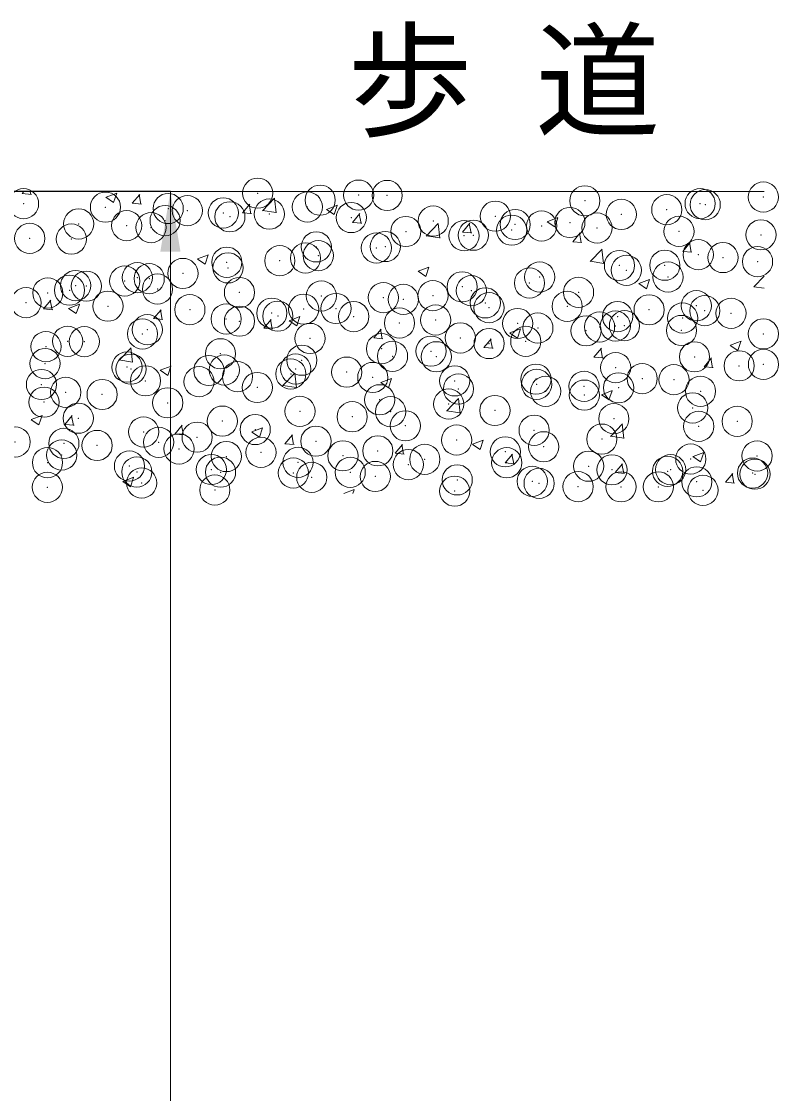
# Model space of a CAD drawing. Units: millimetres at full size, sheet at 1:20; details may follow other scales. Extents: x 77366 to 95666, y -7115 to 5664.
# Drawn here: x 80149.2 to 80399.8, y -2793.6 to -2438.6 of the extents above; entities that cross this region are included whole.
import ezdxf
from ezdxf.enums import TextEntityAlignment as Align

# ---------------------------------------------------------------- set-up
doc = ezdxf.new("R2010")
doc.units = ezdxf.units.MM
doc.header["$LTSCALE"] = 20
doc.header["$PDMODE"] = 32
doc.header["$PDSIZE"] = 10
for name, color, linetype, lineweight in [('ハッチング', 7, 'Continuous', 5), ('基礎', 7, 'Continuous', 5), ('寸法線', 7, 'Continuous', 13)]:
    doc.layers.add(name, color=color, linetype=linetype, lineweight=lineweight)
doc.layers.add('文字', color=7, linetype='Continuous')
doc.styles.add('ＭＳ ゴシック', font='')
doc.styles.get('ＭＳ ゴシック').set_extended_font_data('MS Gothic')

# ---------------------------------------------------------------- blocks, each defined once
blk = doc.blocks.new('filled_arrow')
at = {"color": 0, "linetype": 'Continuous', "lineweight": -2}
blk.add_solid([(7.5, 1.25), (0, 0), (7.5, -1.25)], dxfattribs=at)

msp = doc.modelspace()

# ---------------------------------------------------------------- linework, layer by layer
at = {"layer": 'ハッチング'}
for p, q in [((80149.43, -2495.6), (80150.01, -2494.91)), ((80152.25, -2495.91), (80152.07, -2494.91)), ((80149.43, -2495.6), (80152.47, -2495.87)), ((80177.15, -2496.81), (80179.67, -2498.52)), ((80177.16, -2496.77), (80180.72, -2495.41)), ((80179.67, -2498.51), (80180.7, -2495.44)), ((80185.87, -2498.79), (80188.32, -2495.87)), ((80185.87, -2498.79), (80188.91, -2499.06)), ((80188.69, -2499.1), (80188.1, -2495.91)), ((80228.97, -2501.27), (80232.93, -2497.15)), ((80233.44, -2501.98), (80232.88, -2497.15)), ((80222.31, -2501.97), (80224.76, -2499.06)), ((80222.31, -2501.98), (80225.34, -2502.24)), ((80225.12, -2502.28), (80224.54, -2499.1)), ((80228.93, -2501.19), (80233.45, -2501.89)), ((80250.15, -2500.88), (80252.68, -2502.58)), ((80250.17, -2500.84), (80253.73, -2499.48)), ((80252.68, -2502.58), (80253.71, -2499.51)), ((80258.74, -2505.16), (80261.19, -2502.24)), ((80261.56, -2505.47), (80260.97, -2502.29)), ((80258.74, -2505.17), (80261.78, -2505.43)), ((80283.18, -2509.68), (80287.14, -2505.55)), ((80287.65, -2510.39), (80287.09, -2505.56)), ((80295.18, -2508.35), (80297.63, -2505.43)), ((80298, -2508.66), (80297.41, -2505.47)), ((80323.16, -2504.95), (80325.68, -2506.65)), ((80323.17, -2504.91), (80326.73, -2503.55)), ((80325.68, -2506.65), (80326.71, -2503.58)), ((80295.18, -2508.35), (80298.22, -2508.62)), ((80331.62, -2511.54), (80334.07, -2508.62)), ((80334.43, -2511.85), (80333.85, -2508.66)), ((80283.15, -2509.6), (80287.67, -2510.3)), ((80331.62, -2511.54), (80334.65, -2511.81)), ((80368.05, -2514.73), (80370.5, -2511.81)), ((80370.87, -2515.03), (80370.28, -2511.85)), ((80207.48, -2517.23), (80211.04, -2515.86)), ((80209.99, -2518.97), (80211.02, -2515.9)), ((80337.4, -2518.09), (80341.36, -2513.96)), ((80341.87, -2518.79), (80341.31, -2513.97)), ((80368.05, -2514.73), (80371.09, -2514.99)), ((80207.47, -2517.26), (80209.99, -2518.97)), ((80280.49, -2521.3), (80284.05, -2519.93)), ((80283, -2523.04), (80284.03, -2519.97)), ((80337.36, -2518.01), (80341.88, -2518.71)), ((80280.47, -2521.33), (80283, -2523.04)), ((80391.62, -2526.5), (80395.04, -2522.93)), ((80353.48, -2525.4), (80356.01, -2527.11)), ((80353.5, -2525.36), (80357.05, -2524)), ((80356, -2527.1), (80357.03, -2524.03)), ((80391.58, -2526.42), (80395.04, -2526.96)), ((80156.48, -2533.81), (80158.93, -2530.89)), ((80156.48, -2533.81), (80159.52, -2534.08)), ((80159.3, -2534.12), (80158.71, -2530.93)), ((80164.78, -2533.65), (80167.31, -2535.35)), ((80164.8, -2533.61), (80168.36, -2532.25)), ((80167.31, -2535.35), (80168.34, -2532.28)), ((80192.92, -2537), (80195.37, -2534.08)), ((80195.74, -2537.31), (80195.15, -2534.12)), ((80192.92, -2537), (80195.95, -2537.27)), ((80229.36, -2540.19), (80231.8, -2537.27)), ((80232.17, -2540.49), (80231.59, -2537.31)), ((80237.79, -2537.72), (80240.32, -2539.42)), ((80237.81, -2537.68), (80241.36, -2536.31)), ((80240.32, -2539.42), (80241.35, -2536.35)), ((80229.35, -2540.19), (80232.39, -2540.45)), ((80265.79, -2543.37), (80268.24, -2540.45)), ((80268.61, -2543.68), (80268.02, -2540.5)), ((80310.81, -2541.75), (80314.37, -2540.38)), ((80313.32, -2543.49), (80314.35, -2540.42)), ((80265.79, -2543.38), (80268.83, -2543.64)), ((80302.23, -2546.56), (80303.62, -2544.91)), ((80303.62, -2544.91), (80304.68, -2543.64)), ((80304.68, -2544.91), (80304.46, -2543.69)), ((80305.05, -2546.87), (80304.68, -2544.91)), ((80310.8, -2541.79), (80313.32, -2543.49)), ((80383.82, -2545.82), (80386.19, -2544.91)), ((80386.19, -2544.91), (80387.38, -2544.45)), ((80386.33, -2547.56), (80387.22, -2544.91)), ((80387.22, -2544.91), (80387.36, -2544.49)), ((80181.49, -2550.76), (80185.45, -2546.63)), ((80185.96, -2551.46), (80185.4, -2546.64)), ((80302.23, -2546.56), (80305.27, -2546.83)), ((80338.67, -2549.75), (80341.11, -2546.83)), ((80341.48, -2550.06), (80340.9, -2546.87)), ((80383.8, -2545.85), (80386.33, -2547.56)), ((80181.45, -2550.68), (80185.97, -2551.38)), ((80338.67, -2549.75), (80341.7, -2550.02)), ((80375.1, -2552.94), (80377.55, -2550.02)), ((80377.92, -2553.25), (80377.33, -2550.06)), ((80195.11, -2554.1), (80197.63, -2555.81)), ((80195.12, -2554.06), (80198.68, -2552.7)), ((80197.63, -2555.81), (80198.66, -2552.74)), ((80235.7, -2559.16), (80239.66, -2555.04)), ((80240.17, -2559.87), (80239.61, -2555.05)), ((80375.1, -2552.94), (80378.14, -2553.21)), ((80235.67, -2559.09), (80240.19, -2559.79)), ((80268.11, -2558.17), (80270.64, -2559.87)), ((80268.13, -2558.13), (80271.69, -2556.77)), ((80270.64, -2559.87), (80271.67, -2556.8)), ((80341.12, -2562.24), (80343.65, -2563.94)), ((80341.14, -2562.2), (80344.69, -2560.84)), ((80343.64, -2563.94), (80344.67, -2560.87)), ((80289.92, -2567.57), (80293.88, -2563.45)), ((80294.39, -2568.28), (80293.83, -2563.45)), ((80152.44, -2570.45), (80156, -2569.08)), ((80154.95, -2572.19), (80155.98, -2569.12)), ((80163.53, -2572.02), (80165.98, -2569.1)), ((80166.35, -2572.33), (80165.76, -2569.15)), ((80289.88, -2567.5), (80294.4, -2568.2)), ((80152.42, -2570.49), (80154.95, -2572.19)), ((80163.53, -2572.02), (80166.57, -2572.29)), ((80199.97, -2575.21), (80202.42, -2572.29)), ((80202.78, -2575.52), (80202.2, -2572.33)), ((80225.45, -2574.52), (80229, -2573.15)), ((80227.95, -2576.26), (80228.98, -2573.19)), ((80344.14, -2575.98), (80348.09, -2571.86)), ((80348.6, -2576.69), (80348.04, -2571.86)), ((80199.97, -2575.21), (80203, -2575.48)), ((80225.43, -2574.55), (80227.96, -2576.26)), ((80236.4, -2578.4), (80238.85, -2575.48)), ((80239.22, -2578.71), (80238.63, -2575.52)), ((80344.1, -2575.9), (80348.62, -2576.6)), ((80236.4, -2578.4), (80239.44, -2578.67)), ((80272.84, -2581.58), (80275.29, -2578.67)), ((80275.66, -2581.89), (80275.07, -2578.71)), ((80298.44, -2578.62), (80300.96, -2580.33)), ((80298.45, -2578.59), (80302.01, -2577.22)), ((80300.96, -2580.33), (80301.99, -2577.26)), ((80272.84, -2581.59), (80275.88, -2581.85)), ((80309.28, -2584.77), (80311.73, -2581.85)), ((80312.1, -2585.08), (80311.51, -2581.9)), ((80371.44, -2582.69), (80373.97, -2584.4)), ((80371.46, -2582.65), (80375.02, -2581.29)), ((80373.97, -2584.4), (80375, -2581.33)), ((80309.28, -2584.78), (80312.31, -2585.04)), ((80345.71, -2587.96), (80348.16, -2585.04)), ((80348.53, -2588.27), (80347.94, -2585.09)), ((80182.75, -2590.94), (80185.27, -2592.64)), ((80182.76, -2590.9), (80186.32, -2589.54)), ((80185.27, -2592.64), (80186.3, -2589.57)), ((80345.71, -2587.96), (80348.75, -2588.23)), ((80382.15, -2591.15), (80384.6, -2588.23)), ((80384.97, -2591.46), (80384.38, -2588.27)), ((80255.93, -2594.91), (80259.33, -2593.61)), ((80258.88, -2594.91), (80259.31, -2593.64)), ((80382.15, -2591.15), (80385.19, -2591.42))]:
    msp.add_line(p, q, dxfattribs=at)
for p in [(80227.38, -2495.47), (80260.77, -2496.11), (80270.21, -2496.22), (80149.87, -2498.96), (80176.98, -2500.1), (80243.82, -2500.03), (80248.05, -2497.78), (80335.65, -2497.99), (80373.8, -2498.92), (80375.49, -2499.28), (80394.73, -2496.75), (80197.75, -2500.56), (80204.1, -2501.25), (80215.97, -2502), (80218.16, -2503.29), (80231.22, -2502.39), (80258.34, -2503.54), (80306.03, -2503.08), (80347.72, -2502.5), (80362.77, -2500.95), (80168.12, -2505.64), (80184.01, -2506.21), (80192.08, -2506.86), (80196.73, -2504.54), (80285.46, -2504.69), (80312.58, -2505.83), (80321.33, -2506.31), (80330.69, -2505.18), (80339.69, -2506.98), (80151.93, -2510.44), (80165.7, -2510.67), (80276.4, -2508.16), (80295.67, -2509.56), (80298.73, -2509.39), (80311.45, -2507.71), (80366.81, -2508.12), (80393.93, -2509.27), (80246.78, -2513.25), (80266.65, -2513.61), (80269.59, -2513.14), (80234.69, -2517.82), (80243.2, -2516.94), (80247.41, -2516.14), (80373.18, -2515.83), (80381.36, -2516.78), (80217.15, -2518.33), (80217.55, -2520.2), (80347.1, -2519.41), (80349.4, -2520.99), (80362.12, -2519.32), (80392.81, -2518.13), (80183.37, -2524.57), (80187.52, -2523.42), (80191.46, -2523.77), (80202.61, -2522.04), (80320.71, -2523.22), (80363.18, -2523.22), (80157.9, -2528.5), (80165.08, -2527.58), (80167.09, -2526.06), (80170.65, -2526.25), (80194.21, -2527.21), (80221.33, -2528.35), (80295.05, -2526.47), (80298.08, -2527.75), (80317.32, -2525.21), (80333.56, -2528.3), (80150.69, -2531.74), (80248.45, -2529.5), (80268.97, -2530.05), (80275.56, -2530.64), (80285.37, -2529.42), (80302.68, -2531.79), (80177.8, -2532.88), (80204.92, -2534.03), (80232.04, -2535.18), (80242.59, -2533.86), (80253.28, -2533.65), (80303.93, -2533.39), (80329.8, -2532.94), (80356.92, -2534.08), (80372.56, -2532.74), (80375.35, -2534.37), (80384.04, -2535.23), (80216.93, -2537.11), (80221.33, -2537.85), (80234.04, -2536.18), (80259.16, -2536.32), (80274.3, -2538.47), (80286.28, -2537.47), (80313.39, -2538.61), (80346.48, -2536.32), (80368, -2536.82), (80189.24, -2542.08), (80190.85, -2540.68), (80320.1, -2540.13), (80336.04, -2541.03), (80340.51, -2539.76), (80345.73, -2539.46), (80348.76, -2539.35), (80367.63, -2540.91), (80394.75, -2542.05), (80157.29, -2546.28), (80164.46, -2544.49), (80170, -2544.61), (80244.68, -2543.56), (80294.44, -2543.38), (80303.96, -2545.25), (80316.1, -2544.54), (80215.05, -2548.64), (80268.35, -2546.96), (80272, -2549.46), (80284.72, -2547.78), (80286.48, -2549.63), (80371.95, -2549.65), (80156.99, -2551.88), (80184.1, -2553.03), (80241.97, -2550.77), (80345.86, -2553.23), (80386.72, -2552.63), (80394.76, -2552.15), (80185.43, -2553.73), (80211.22, -2554.17), (80216.31, -2554.02), (80220.68, -2556.21), (80238.34, -2555.32), (80239.92, -2553.68), (80256.85, -2554.71), (80265.46, -2556.47), (80354.63, -2556.86), (80155.8, -2558.81), (80190.23, -2557.6), (80207.96, -2557.89), (80227.23, -2559.8), (80292.58, -2557.61), (80293.82, -2560.29), (80319.48, -2557.04), (80319.69, -2558.76), (80335.39, -2559.39), (80346.81, -2559.9), (80365.13, -2557.23), (80163.84, -2561.4), (80175.88, -2562.11), (80267.74, -2563.87), (80322.68, -2561.06), (80335.5, -2562.32), (80373.93, -2561.05), (80156.64, -2564.65), (80197.6, -2564.88), (80241.35, -2567.68), (80290.59, -2565.29), (80305.88, -2567.41), (80371.33, -2566.56), (80167.97, -2569.97), (80215.69, -2570.93), (80258.64, -2569.49), (80271.35, -2567.82), (80345.25, -2570.14), (80386.07, -2570.99), (80189.61, -2574.51), (80226.55, -2573.72), (80276.25, -2572.49), (80318.86, -2573.95), (80373.35, -2572.67), (80147.09, -2577.84), (80163.22, -2578.32), (80194.6, -2577.93), (80207.32, -2576.25), (80246.63, -2577.58), (80293.2, -2577.2), (80341.27, -2576.89), (80174.21, -2578.99), (80201.33, -2580.13), (80228.45, -2581.28), (80267.12, -2580.78), (80309.31, -2581.1), (80322.03, -2579.43), (80157.8, -2584.67), (80162.52, -2582.15), (80217, -2582.66), (80240.73, -2584.59), (80255.57, -2582.42), (80277.23, -2585.32), (80282.68, -2583.57), (80309.8, -2584.72), (80370.71, -2583.48), (80392.66, -2582.46), (80184.92, -2585.81), (80187.37, -2587.75), (80212.04, -2586.96), (80215.07, -2587.84), (80239.16, -2588.1), (80257.99, -2587.86), (80336.92, -2585.86), (80344.63, -2587.05), (80363.03, -2587.55), (80364.04, -2587.01), (80391.16, -2588.15), (80391.95, -2588.5), (80188.99, -2591.42), (80245.27, -2589.53), (80266.28, -2589.25), (80293.4, -2590.39), (80318.24, -2590.86), (80320.51, -2591.54), (80372.71, -2591.03), (80157.75, -2592.83), (80213.19, -2593.75), (80292.58, -2594.11), (80333.41, -2592.63), (80347.63, -2592.69), (80359.99, -2592.7), (80374.75, -2593.83)]:
    msp.add_point(p, dxfattribs=at)
at = {"layer": '基礎', "color": 3, "lineweight": 13}
msp.add_line((79903.48, -2494.91), (80395.04, -2494.91), dxfattribs=at)
at = {"layer": '寸法線'}
for p, q in [((79923.48, -2494.79), (80198.48, -2494.79)), ((80198.48, -2494.79), (80198.48, -3794.79))]:
    msp.add_line(p, q, dxfattribs=at)

# ---------------------------------------------------------------- block references
at = {"layer": '寸法線', "xscale": 2.67, "yscale": 2.67, "rotation": 270}
msp.add_blockref('filled_arrow', (80198.48, -2494.79), dxfattribs=at)

# ---------------------------------------------------------------- texts
at = {"layer": '文字', "style": 'ＭＳ ゴシック'}
msp.add_text('歩 道', height=30.38, dxfattribs=at).set_placement((80308.84, -2458.23), align=Align.MIDDLE_CENTER)

doc.saveas('drawing.dxf')
